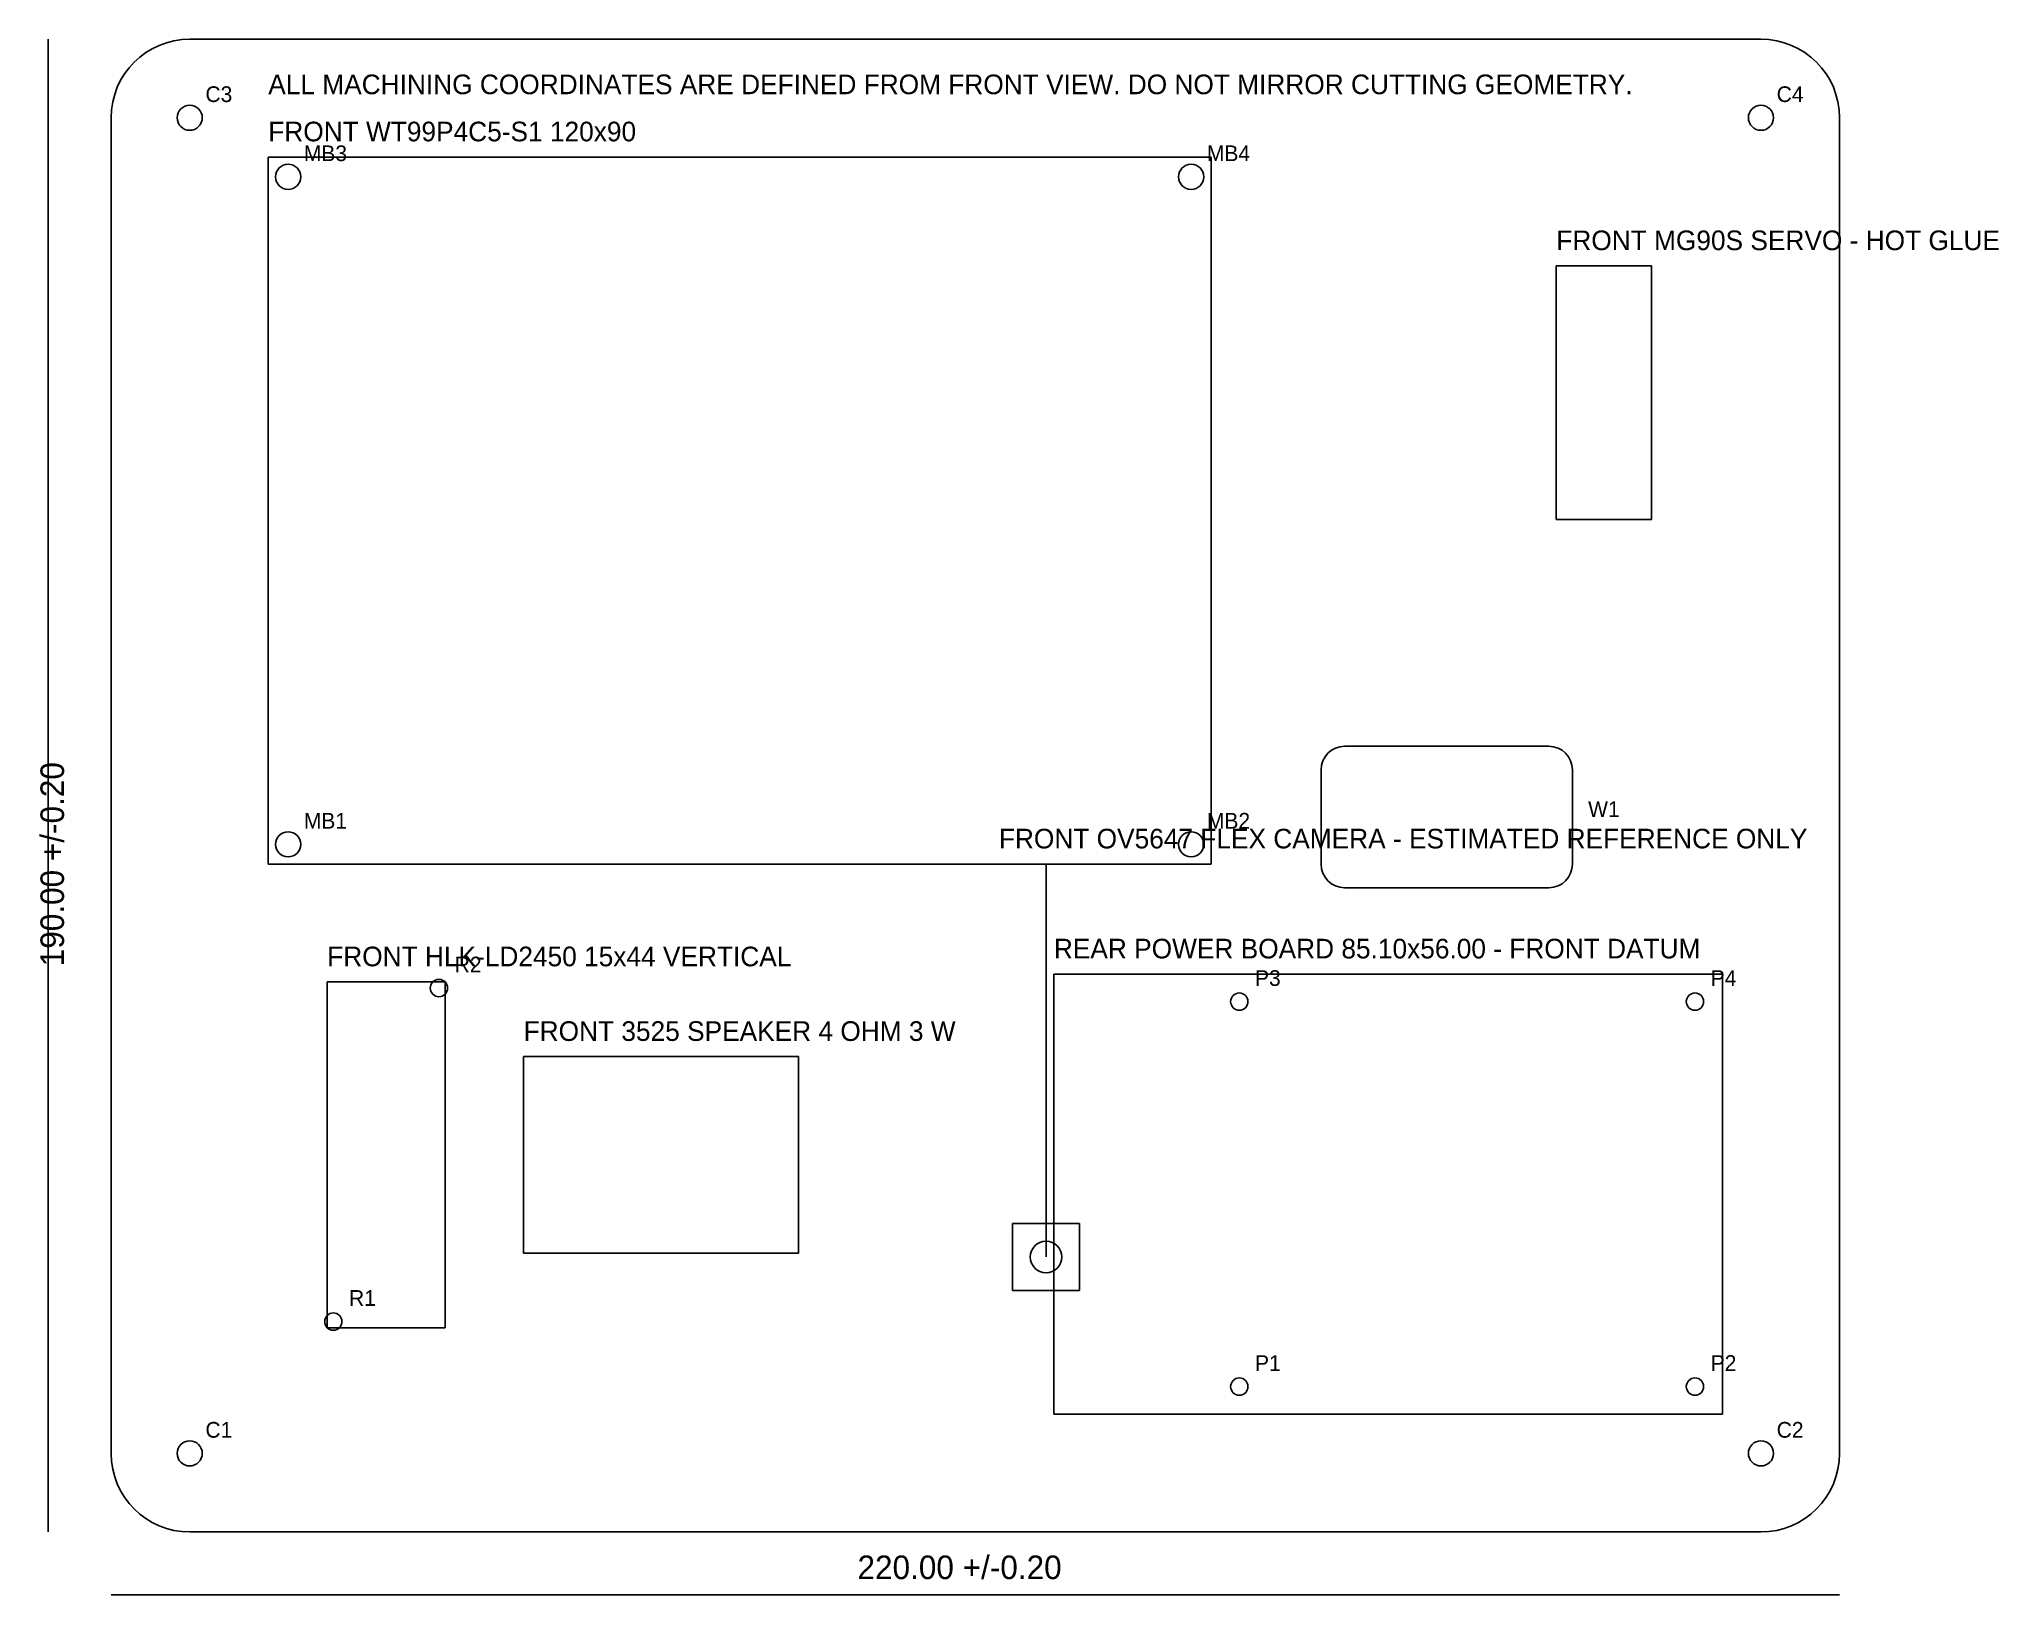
# Model space of a CAD drawing. Header units: millimetres. Extents: x -9 to 240, y -8 to 190.
import ezdxf

# ---------------------------------------------------------------- set-up
doc = ezdxf.new("R2010")
doc.units = ezdxf.units.MM
for name, color, linetype in [('CUT', 1, 'CONTINUOUS'), ('DIMENSION', 5, 'CONTINUOUS'), ('REFERENCE', 3, 'CONTINUOUS'), ('TEXT', 7, 'CONTINUOUS')]:
    doc.layers.add(name, color=color, linetype=linetype)

msp = doc.modelspace()

# ---------------------------------------------------------------- linework, layer by layer
at = {"layer": 'CUT'}
for p, q in [((210, 190), (10, 190)), ((0, 180), (0, 10)), ((220, 10), (220, 180)), ((183, 100), (157, 100)), ((154, 97), (154, 85)), ((186, 85), (186, 97)), ((157, 82), (183, 82)), ((10, 0), (210, 0))]:
    msp.add_line(p, q, dxfattribs=at)
for centre, radius in [((10, 180), 1.6), ((210, 180), 1.6), ((22.525, 172.48), 1.6), ((137.475, 172.48), 1.6), ((22.525, 87.52), 1.6), ((137.475, 87.52), 1.6), ((41.7222, 69.2222), 1.1), ((143.6, 67.5), 1.1), ((201.6, 67.5), 1.1), ((28.2778, 26.7778), 1.1), ((143.6, 18.5), 1.1), ((201.6, 18.5), 1.1), ((10, 10), 1.6), ((210, 10), 1.6)]:
    msp.add_circle(centre, radius, dxfattribs=at)
for centre, radius, start, end in [((10, 180), 10, 90, 180), ((210, 180), 10, 0, 90), ((157, 97), 3, 90, 180), ((183, 97), 3, 0, 90), ((157, 85), 3, 180, 270), ((183, 85), 3, 270, 360), ((10, 10), 10, 180, 270), ((210, 10), 10, 270, 360)]:
    msp.add_arc(centre, radius, start, end, dxfattribs=at)
at = {"layer": 'DIMENSION'}
for p, q in [((-8, 0), (-8, 190)), ((0, -8), (220, -8))]:
    msp.add_line(p, q, dxfattribs=at)
at = {"layer": 'REFERENCE'}
for p, q in [((140, 175), (20, 175)), ((20, 175), (20, 85)), ((140, 85), (140, 175)), ((196.05, 161.15), (183.95, 161.15)), ((183.95, 161.15), (183.95, 128.85)), ((196.05, 128.85), (196.05, 161.15)), ((183.95, 128.85), (196.05, 128.85)), ((20, 85), (140, 85)), ((119, 35), (119, 85)), ((42.5, 70), (27.5, 70)), ((27.5, 70), (27.5, 26)), ((42.5, 26), (42.5, 70)), ((205.1, 71), (120, 71)), ((120, 71), (120, 15)), ((205.1, 15), (205.1, 71)), ((87.5, 60.5), (52.5, 60.5)), ((52.5, 60.5), (52.5, 35.5)), ((87.5, 35.5), (87.5, 60.5)), ((123.25, 39.25), (114.75, 39.25)), ((114.75, 39.25), (114.75, 30.75)), ((123.25, 30.75), (123.25, 39.25)), ((52.5, 35.5), (87.5, 35.5)), ((114.75, 30.75), (123.25, 30.75)), ((27.5, 26), (42.5, 26)), ((120, 15), (205.1, 15))]:
    msp.add_line(p, q, dxfattribs=at)
msp.add_circle((119, 35), 2, dxfattribs=at)

# ---------------------------------------------------------------- texts
at = {"layer": 'DIMENSION'}
msp.add_text('190.00 +/-0.20', height=3, rotation=90, dxfattribs=at).set_placement((-6, 72))
msp.add_text('220.00 +/-0.20', height=3, dxfattribs=at).set_placement((95, -6))
at = {"layer": 'TEXT'}
for s, height, p in [('ALL MACHINING COORDINATES ARE DEFINED FROM FRONT VIEW. DO NOT MIRROR CUTTING GEOMETRY.', 2.5, (20, 183)), ('C3', 2, (12, 182)), ('C4', 2, (212, 182)), ('FRONT WT99P4C5-S1 120x90', 2.5, (20, 177)), ('MB3', 2, (24.525, 174.48)), ('MB4', 2, (139.475, 174.48)), ('FRONT MG90S SERVO - HOT GLUE', 2.5, (183.95, 163.15)), ('W1', 2, (188, 91)), ('MB1', 2, (24.525, 89.52)), ('MB2', 2, (139.475, 89.52)), ('FRONT OV5647 FLEX CAMERA - ESTIMATED REFERENCE ONLY', 2.5, (113, 87)), ('REAR POWER BOARD 85.10x56.00 - FRONT DATUM', 2.5, (120, 73)), ('FRONT HLK-LD2450 15x44 VERTICAL', 2.5, (27.5, 72)), ('R2', 2, (43.7222, 71.2222)), ('P3', 2, (145.6, 69.5)), ('P4', 2, (203.6, 69.5)), ('FRONT 3525 SPEAKER 4 OHM 3 W', 2.5, (52.5, 62.5)), ('R1', 2, (30.2778, 28.7778)), ('P1', 2, (145.6, 20.5)), ('P2', 2, (203.6, 20.5)), ('C1', 2, (12, 12)), ('C2', 2, (212, 12))]:
    msp.add_text(s, height=height, dxfattribs=at).set_placement(p)

doc.saveas('drawing.dxf')
